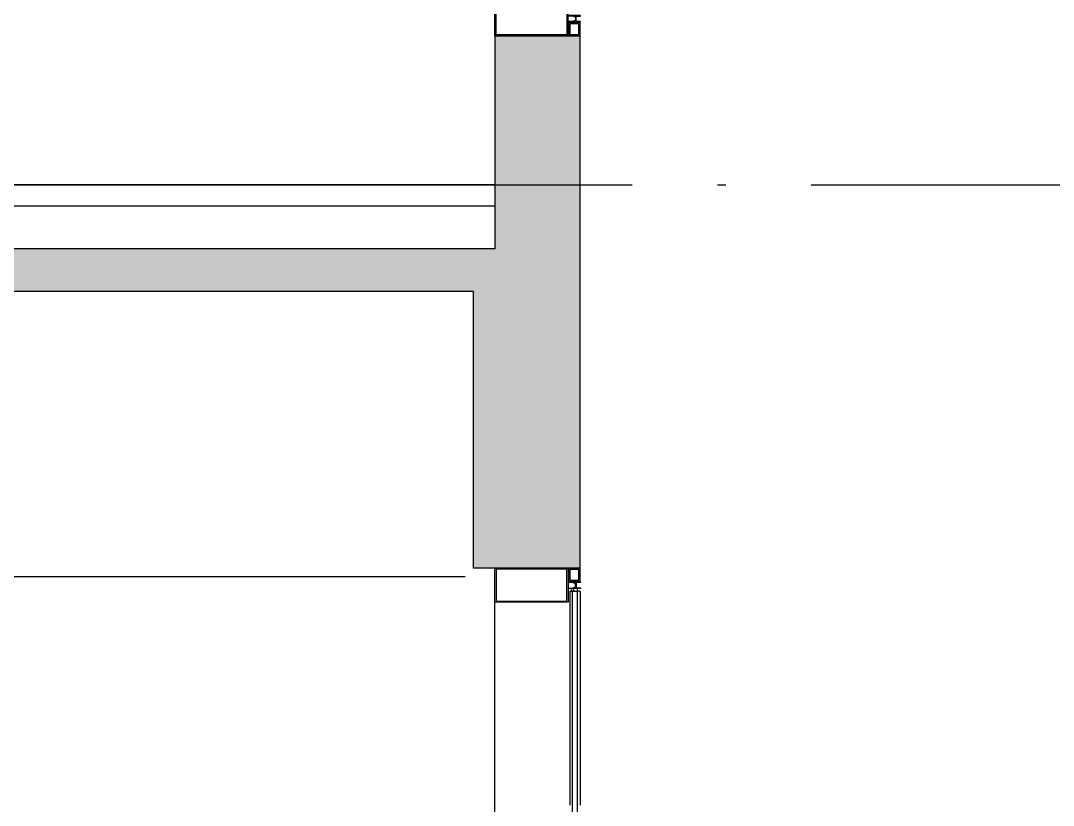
# Model space of a CAD drawing. Extents: x 1980812 to 2578970, y -669191 to 284498.
# Drawn here: x 2566755 to 2569179, y -253947 to -252105 of the extents above; entities that cross this region are included whole.
import ezdxf

# ---------------------------------------------------------------- set-up
doc = ezdxf.new("R2010")
doc.units = 0
doc.header["$LTSCALE"] = 1000
doc.header["$MEASUREMENT"] = 0
doc.linetypes.add('DOTE', pattern=[2.42, 2, -0.2, 0.02, -0.2])
for name, color, linetype in [('A-SECT-MCUT', 1, 'Continuous'), ('A-SECT-MCUT-FINE', 137, 'Continuous'), ('dote', 1, 'DOTE'), ('SPACE_HATCH', 8, 'Continuous'), ('WALL', 4, 'Continuous'), ('WINDOW', 2, 'Continuous'), ('可见看线', 63, 'Continuous'), ('空线', 3, 'Continuous'), ('面层', 31, 'Continuous')]:
    doc.layers.add(name, color=color, linetype=linetype)

# ---------------------------------------------------------------- blocks, each defined once
blk = doc.blocks.new('pou1')
at = {"layer": 'SPACE_HATCH'}
h = blk.add_hatch(color=256, dxfattribs=at)
h.dxf.hatch_style = 1
h.paths.add_polyline_path([(18500, -250), (14577.7, -250), (10600, -250), (10600, -1350), (10100, -1350), (10100, -250), (3300, -250), (3300, -900), (2900, -900), (2900, -250), (50, -250), (50, -900), (-200, -900), (-200, -700), (-200, 250), (-200, 350), (0, 350), (0, -150), (14577.7, -150), (28900, -150), (28900, 350), (29100, 350), (29100, 250), (29100, -700), (29100, -900), (28850, -900), (28850, -250), (26600, -250), (26600, -900), (26200, -900), (26200, -250), (19000, -250), (19000, -1350), (18500, -1350)])
at = {"layer": 'A-SECT-MCUT', "elevation": 0}
for points in [[(-200, -900), (-173, -900), (-173, -931.2), (-200, -931.2)], [(-197, -903), (-176, -903), (-176, -928.2), (-197, -928.2)], [(0, -940), (0, -900), (-135.6, -900), (-172, -900), (-172, -932.3), (-188.7, -932.3), (-188.7, -933.1), (-185.2, -934), (-184.7, -933.5), (-172, -933.5), (-172, -940), (-172, -946.6), (-184.7, -946.6), (-185.2, -946), (-188.7, -946.9), (-188.7, -947.8), (-172, -947.8), (-172, -980), (-135.6, -980), (0, -980)], [(-169, -902.5), (-3, -902.5), (-3, -940), (-3, -977.5), (-169, -977.5)], [(-189.3, -934.7), (-185.5, -935), (-184.6, -933.9), (-185.2, -933.5), (-185.7, -934), (-189.3, -933.1), (-189.3, -932.3), (-200.5, -932.3), (-200.5, -933.8), (-190.5, -933.8), (-190.5, -946.3), (-200.5, -946.3), (-200.5, -947.8), (-189.3, -947.8), (-189.3, -946.9), (-185.7, -946), (-185.2, -946.6), (-184.6, -946.1), (-185.5, -945), (-189.3, -945.3)]]:
    blk.add_lwpolyline(points, close=True, dxfattribs=at)
at = {"layer": 'A-SECT-MCUT-FINE'}
for p, q in [((-181, -953.7, 0), (-195, -953.7, 0)), ((0, -1456.6, 0), (0, -980, 0)), ((0, -1411.3, 0), (0, -980, 0)), ((0, -3650, 0), (0, -1456.6, 0))]:
    blk.add_line(p, q, dxfattribs=at)
blk.add_circle((-182.2, -950.7, 0), 2.98, dxfattribs=at)
blk.add_arc((-198.8, -951.2, 0), 5.39, 332.0817, 39.4318, dxfattribs=at)
at = {"layer": 'WALL'}
for p, q in [((-200, -700, 0), (-200, 350, 0)), ((-200, 350, 0), (0, 350, 0)), ((0, 350, 0), (0, -150, 0)), ((0, -150, 0), (14577.7, -150, 0)), ((50, -900, 0), (50, -250, 0)), ((50, -250, 0), (2900, -250, 0)), ((-200, -900, 0), (-200, -700, 0)), ((-200, -700, 0), (-200, -700, 0)), ((-200, -900, 0), (50, -900, 0))]:
    blk.add_line(p, q, dxfattribs=at)
at = {"layer": 'WINDOW'}
for p, q in [((-200, -954.7, 0), (-199, -953.7, 0)), ((-200, -954.7, 0), (-200, -1456.6, 0)), ((-199, -953.7, 0), (-195, -953.7, 0)), ((-195, -953.7, 0), (-194, -954.7, 0)), ((-194, -1456.6, 0), (-194, -953.7, 0)), ((-181, -953.7, 0), (-182, -954.7, 0)), ((-182, -1456.6, 0), (-182, -954.7, 0)), ((-177, -953.7, 0), (-181, -953.7, 0)), ((-176, -954.7, 0), (-177, -953.7, 0)), ((-176, -954.7, 0), (-176, -1456.6, 0)), ((-194, -2885.3, 0), (-194, -1456.6, 0)), ((-182, -2885.3, 0), (-182, -1456.6, 0))]:
    blk.add_line(p, q, dxfattribs=at)
at = {"layer": '可见看线'}
blk.add_line((70, -920, 0), (2550, -920, 0), dxfattribs=at)
at = {"layer": '面层'}
for p, q in [((0, 0), (14577.7, 0, 0)), ((0, -50), (14577.7, -50, 0))]:
    blk.add_line(p, q, dxfattribs=at)
blk = doc.blocks.new('pm5')
at = {"layer": 'A-SECT-MCUT', "elevation": 0}
for points in [[(0, -3610), (0, -3650), (-135.6, -3650), (-172, -3650), (-172, -3617.7), (-188.7, -3617.7), (-188.7, -3616.9), (-185.2, -3616), (-184.7, -3616.5), (-172, -3616.5), (-172, -3610), (-172, -3603.5), (-184.7, -3603.5), (-185.2, -3604), (-188.7, -3603.1), (-188.7, -3602.3), (-172, -3602.3), (-172, -3570), (-135.6, -3570), (0, -3570)], [(-169, -3647.5), (-3, -3647.5), (-3, -3610), (-3, -3572.5), (-169, -3572.5)], [(-189.3, -3615.3), (-185.5, -3615), (-184.6, -3616.1), (-185.2, -3616.5), (-185.7, -3616), (-189.3, -3616.9), (-189.3, -3617.7), (-200.5, -3617.7), (-200.5, -3616.3), (-190.5, -3616.3), (-190.5, -3603.8), (-200.5, -3603.8), (-200.5, -3602.3), (-189.3, -3602.3), (-189.3, -3603.1), (-185.7, -3604), (-185.2, -3603.5), (-184.6, -3603.9), (-185.5, -3605), (-189.3, -3604.7)], [(-200, -3618.7), (-173, -3618.7), (-173, -3650), (-200, -3650)], [(-197, -3621.7), (-176, -3621.7), (-176, -3647), (-197, -3647)]]:
    blk.add_lwpolyline(points, close=True, dxfattribs=at)
at = {"layer": 'A-SECT-MCUT-FINE'}
blk.add_line((0, -3650, 0), (0, -1456.6, 0), dxfattribs=at)

msp = doc.modelspace()

# ---------------------------------------------------------------- linework, layer by layer
at = {"layer": 'dote'}
msp.add_line((2537150.5, -252490.4, 0), (2570533, -252490.4, 0), dxfattribs=at)

# ---------------------------------------------------------------- block references
at = {"layer": '空线', "xscale": -1, "rotation": 359.9999999999997}
for name, p in [('pm5', (2567868.4, -248490.4, 0)), ('pou1', (2567868.4, -252490.4, 0))]:
    msp.add_blockref(name, p, dxfattribs=at)

doc.saveas('drawing.dxf')
